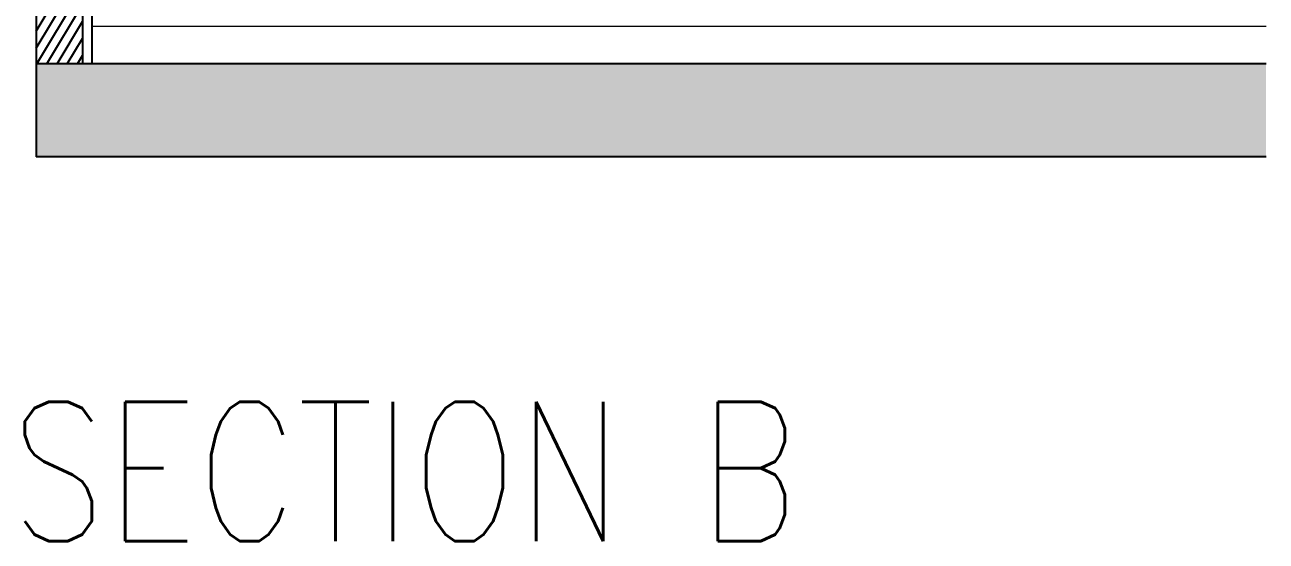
# Model space of a CAD drawing. Header units: inches. Extents: x 230831 to 416194, y 441295 to 526666.
# Drawn here: x 242686 to 245358, y 448290 to 449401 of the extents above; entities that cross this region are included whole.
import ezdxf

# ---------------------------------------------------------------- set-up
doc = ezdxf.new("R2010")
doc.units = ezdxf.units.IN
doc.header["$MEASUREMENT"] = 0
for name, color, linetype in [('CQ Plaster', 1, 'Continuous'), ('CQ section wall', 3, 'Continuous'), ('xref grd floor$2$CQ Wall hatch_CHB', 8, 'Continuous')]:
    doc.layers.add(name, color=color, linetype=linetype)
doc.layers.add('CQ Section Flooring fin.', color=6, linetype='Continuous', lineweight=0)
doc.styles.add('ID-ROMANS', font='romans.shx', dxfattribs={"width": 0.8})

# ---------------------------------------------------------------- blocks, each defined once
blk = doc.blocks.new('SECTION A AND B')
at = {"layer": 'xref grd floor$2$CQ Wall hatch_CHB', "extrusion": (2.77242e-08, -3.39709e-09, 1)}
h = blk.add_hatch(dxfattribs=at)
h.set_pattern_fill('AR-CONC', color=256, scale=10, angle=-13.9714, style=0)
h.set_pattern_definition([(36.028577, (-1e-13, 0), (68.08902, -23.40695), [7.5, -82.5]), (341.028577, (-1e-13, 0), (4.696116, 76.343932), [6, -66]), (86.480021, (5.674, -1.95), (72.785135, 52.936981), [6.374019, -70.114211]), (32.212777, (4.83, 19.41), (99.570572, -41.829513), [11.25, -123.75]), (82.664212, (13.13, 15.92), (114.220033, 71.96377), [9.561034, -105.171376]), (337.21274, (4.83, 19.41), (114.220033, 71.96377), [9, -99]), (7.028577, (13.326, 12.14), (48.2040844, -53.482392), [7.5, -82.5]), (312.028577, (13.326, 12.14), (41.119588, 64.495185), [6, -66]), (57.480021, (17.34, 7.685), (89.323671, 11.012793), [6.374019, -70.114211]), (23.528577, (-1e-13, 0), (9.2173322, 32.010976), [0, -65.2, 0, -67, 0, -66.25]), (353.528577, (-1e-13, 0), (35.0512903, 31.9228578), [0, -38.2, 0, -63.7, 0, -25.25]), (313.528577, (-21.64, 5.384), (51.2584374, -15.0772595), [0, -25, 0, -78, 0, -103.5]), (303.528577, (-31.344, 7.8), (59.0102484, -4.3659754), [0, -32.5, 0, -51.8, 0, -73.5])])
h.paths.add_polyline_path([(234206.7, 453817.2), (234206.7, 453567.2), (236854.2, 453567.2), (236854.2, 453817.2)])
h.paths.add_polyline_path([(234206.7, 449317.2), (234206.7, 449117.2), (236854.2, 449117.2), (236854.2, 449317.2)])
h = blk.add_hatch(dxfattribs=at)
h.set_pattern_fill('ANSI31,_O', color=8, scale=150, angle=76.0286)
h.set_pattern_definition([(121.0285767, (-1e-13, 0), (-16.0670684, -9.6649787), [])])
h.paths.add_polyline_path([(234504.2, 453567.2), (234404.2, 453567.2), (234404.2, 452067.2), (234504.2, 452067.1)])
h.paths.add_polyline_path([(236754.2, 453567.2), (236754.2, 449317.2), (236854.2, 449317.2), (236854.2, 453567.2)])
at = {"layer": 'CQ Plaster'}
blk.add_line((236734.2, 453567.2, 0), (236734.2, 449317.2, 0), dxfattribs=at)
at = {"layer": 'CQ Section Flooring fin.', "extrusion": (2.77242e-08, -3.39709e-09, 1)}
blk.add_line((234206.7, 449397.2, 0), (236734.2, 449397.2, 0), dxfattribs=at)
at = {"layer": 'CQ section wall', "extrusion": (2.77242e-08, -3.39709e-09, 1)}
for p, q in [((234206.7, 449317.2, 0), (236854.2, 449317.2, 0)), ((234206.7, 449117.2, 0), (236854.2, 449117.2, 0))]:
    blk.add_line(p, q, dxfattribs=at)
at = {"layer": 'CQ section wall', "extrusion": (2.77242e-08, -3.39709e-09, 1), "elevation": 0}
for points in [[(236754.2, 453567.2), (236754.2, 449317.2)], [(236854.2, 453567.2), (236854.2, 449117.2)]]:
    blk.add_lwpolyline(points, dxfattribs=at)

msp = doc.modelspace()

# ---------------------------------------------------------------- block references
at = {"layer": 'CQ section wall', "xscale": -1}
msp.add_blockref('SECTION A AND B', (479564.713, 0, 0), dxfattribs=at)

# ---------------------------------------------------------------- texts
at = {"layer": 'Defpoints', "insert": (242655.565, 448590.425, 0), "char_height": 300, "width": 6757.12122, "attachment_point": 1, "style": 'ID-ROMANS'}
msp.add_mtext('SECTION B', dxfattribs=at)

doc.saveas('drawing.dxf')
